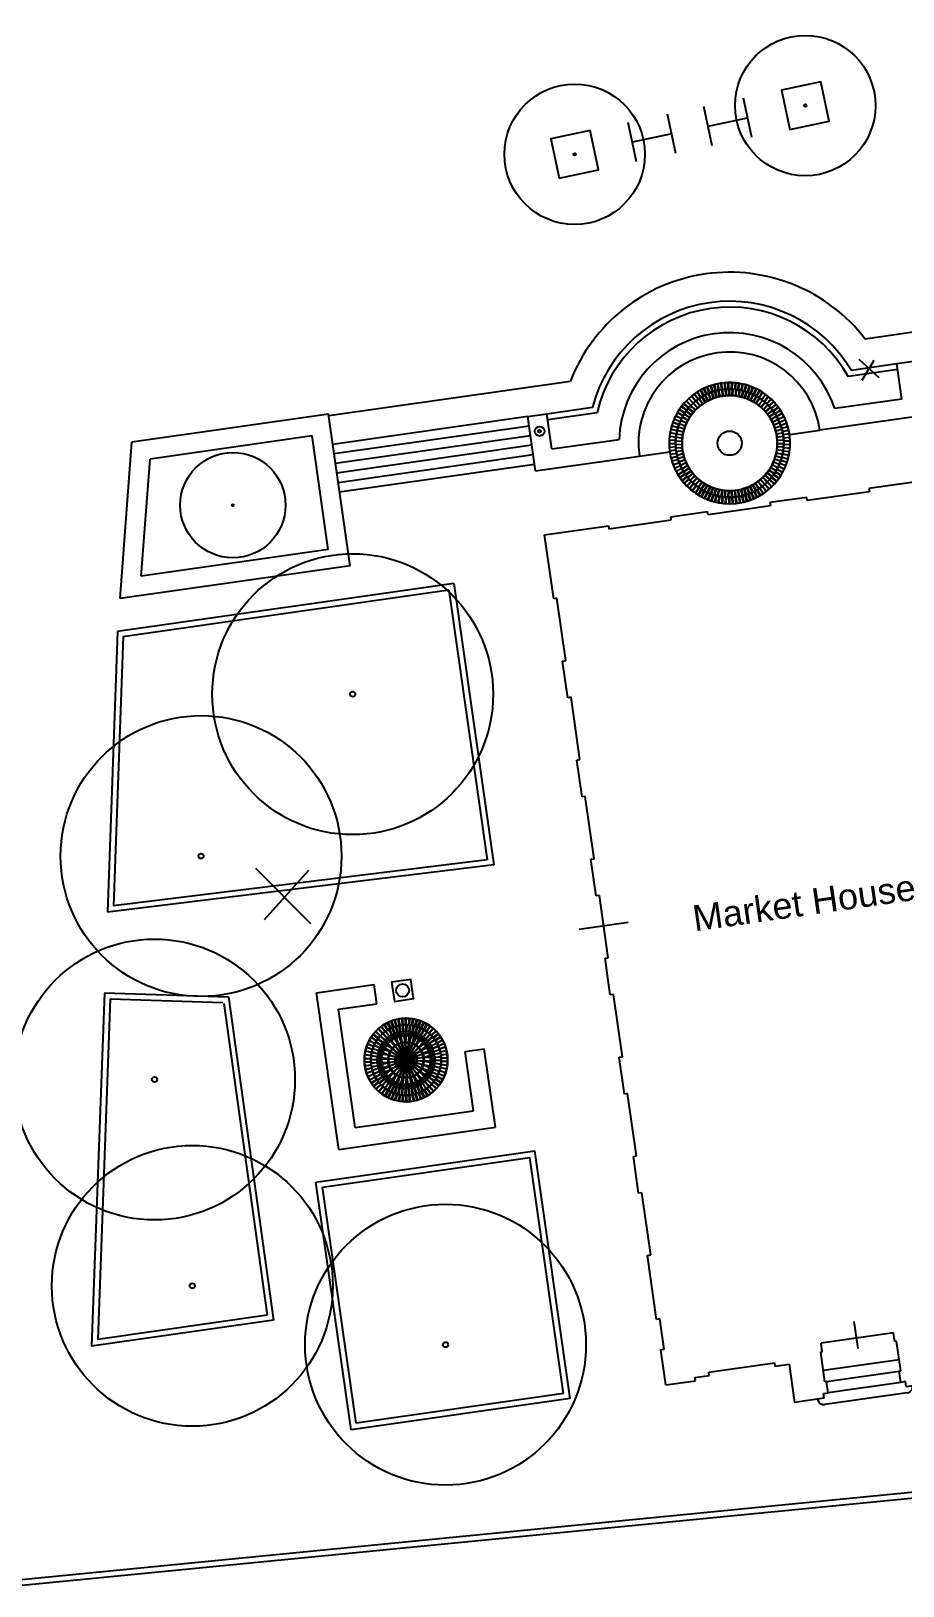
# Model space of a CAD drawing. Extents: x 4 to 262, y -261 to 351.
# Drawn here: x 56.23 to 83.24, y 247.55 to 295.72 of the extents above; entities that cross this region are included whole.
import ezdxf

# ---------------------------------------------------------------- set-up
doc = ezdxf.new("R2010")
doc.units = 0
doc.header["$LTSCALE"] = 0.1
doc.header["$MEASUREMENT"] = 0
doc.layers.get('0').update_dxf_attribs({"color": 102})
for name, color, linetype in [('Cars', 4, 'Continuous'), ('Details', 9, 'Continuous'), ('Edge', 1, 'Continuous'), ('Hatch and Paving', 252, 'Continuous'), ('Poche', 6, 'Continuous'), ('Text', 7, 'Continuous'), ('Trees', 3, 'Continuous')]:
    doc.layers.add(name, color=color, linetype=linetype)
doc.styles.get("Standard").update_dxf_attribs({"font": 'Arial.ttf'})

# ---------------------------------------------------------------- blocks, each defined once
blk = doc.blocks.new('Market House')
at = {"layer": 'Edge'}
for p, q in [((82.689, 200.644), (80.319, 200.644)), ((80.369, 200.294), (82.639, 200.294)), ((82.639, 199.944), (80.369, 199.944)), ((82.789, 199.594), (80.219, 199.594))]:
    blk.add_line(p, q, dxfattribs=at)
for centre, start, end in [((80.219, 199.794), 180, 270), ((82.789, 199.794), 270, 0)]:
    blk.add_arc(centre, 0.2, start, end, dxfattribs=at)
at = {"layer": 'Poche'}
for p, q in [((75.429, 225.494), (75.429, 227.494)), ((75.429, 227.494), (77.429, 227.494)), ((77.429, 227.494), (77.429, 227.394)), ((77.429, 227.394), (79.379, 227.394)), ((79.379, 227.394), (79.379, 227.494)), ((79.379, 227.494), (80.529, 227.494)), ((80.529, 227.394), (80.529, 227.494)), ((82.479, 227.394), (80.529, 227.394)), ((83.629, 227.494), (82.479, 227.494)), ((82.479, 227.494), (82.479, 227.394)), ((83.629, 227.394), (83.629, 227.494)), ((85.579, 227.394), (83.629, 227.394)), ((87.579, 227.494), (85.579, 227.494)), ((85.579, 227.494), (85.579, 227.394)), ((87.579, 225.494), (87.579, 227.494)), ((75.529, 225.494), (75.429, 225.494)), ((75.529, 223.544), (75.529, 225.494)), ((87.479, 225.494), (87.579, 225.494)), ((87.479, 223.544), (87.479, 225.494)), ((75.429, 223.544), (75.529, 223.544)), ((75.429, 222.394), (75.429, 223.544)), ((87.579, 223.544), (87.479, 223.544)), ((87.579, 222.394), (87.579, 223.544)), ((75.529, 222.394), (75.429, 222.394)), ((75.529, 220.444), (75.529, 222.394)), ((87.479, 222.394), (87.579, 222.394)), ((87.479, 220.444), (87.479, 222.394)), ((75.429, 220.444), (75.529, 220.444)), ((75.429, 219.294), (75.429, 220.444)), ((87.579, 220.444), (87.479, 220.444)), ((87.579, 219.294), (87.579, 220.444)), ((75.529, 219.294), (75.429, 219.294)), ((75.529, 217.344), (75.529, 219.294)), ((87.479, 219.294), (87.579, 219.294)), ((87.479, 217.344), (87.479, 219.294)), ((75.429, 217.344), (75.529, 217.344)), ((75.429, 216.194), (75.429, 217.344)), ((87.579, 217.344), (87.479, 217.344)), ((87.579, 216.194), (87.579, 217.344)), ((75.529, 216.194), (75.429, 216.194)), ((75.529, 214.244), (75.529, 216.194)), ((87.479, 216.194), (87.579, 216.194)), ((87.479, 214.244), (87.479, 216.194)), ((76.294, 215.24), (74.763, 215.24)), ((75.429, 214.244), (75.529, 214.244)), ((75.429, 213.094), (75.429, 214.244)), ((87.579, 214.244), (87.479, 214.244)), ((87.579, 213.094), (87.579, 214.244)), ((75.529, 213.094), (75.429, 213.094)), ((75.529, 211.144), (75.529, 213.094)), ((87.479, 213.094), (87.579, 213.094)), ((87.479, 211.144), (87.479, 213.094)), ((75.429, 211.144), (75.529, 211.144)), ((75.429, 209.994), (75.429, 211.144)), ((87.579, 211.144), (87.479, 211.144)), ((87.579, 209.994), (87.579, 211.144)), ((75.529, 209.994), (75.429, 209.994)), ((75.529, 208.044), (75.529, 209.994)), ((87.479, 209.994), (87.579, 209.994)), ((87.479, 208.044), (87.479, 209.994)), ((75.429, 208.044), (75.529, 208.044)), ((75.429, 206.894), (75.429, 208.044)), ((87.579, 208.044), (87.479, 208.044)), ((87.579, 206.894), (87.579, 208.044)), ((75.529, 206.894), (75.429, 206.894)), ((75.529, 204.944), (75.529, 206.894)), ((87.479, 204.944), (87.479, 206.894)), ((87.479, 206.894), (87.579, 206.894)), ((75.429, 202.944), (75.429, 204.944)), ((75.429, 204.944), (75.529, 204.944)), ((87.579, 204.944), (87.479, 204.944)), ((87.579, 202.944), (87.579, 204.944)), ((75.529, 202.944), (75.429, 202.944)), ((75.529, 201.994), (75.529, 202.944)), ((87.479, 201.994), (87.479, 202.944)), ((87.479, 202.944), (87.579, 202.944)), ((75.429, 200.894), (75.429, 201.994)), ((75.429, 201.994), (75.529, 201.994)), ((81.479, 201.172), (81.479, 202.01)), ((87.579, 201.994), (87.479, 201.994)), ((87.579, 200.894), (87.579, 201.994)), ((82.639, 201.494), (80.369, 201.494)), ((80.369, 201.224), (80.369, 201.494)), ((82.639, 201.224), (82.639, 201.494)), ((75.429, 200.894), (76.349, 200.894)), ((76.349, 200.894), (76.349, 200.994)), ((76.349, 200.994), (76.799, 200.994)), ((76.799, 200.994), (76.799, 201.094)), ((76.799, 201.094), (78.849, 201.094)), ((78.849, 201.094), (78.849, 200.994)), ((78.849, 200.994), (79.299, 200.994)), ((79.299, 200.994), (79.299, 199.794)), ((80.319, 200.294), (80.319, 201.224)), ((80.319, 201.224), (80.369, 201.224)), ((82.689, 201.224), (82.639, 201.224)), ((82.689, 200.294), (82.689, 201.224)), ((84.159, 200.994), (83.709, 200.994)), ((83.709, 200.994), (83.709, 199.794)), ((86.209, 201.094), (84.159, 201.094)), ((84.159, 201.094), (84.159, 200.994)), ((86.209, 200.994), (86.209, 201.094)), ((86.659, 200.994), (86.209, 200.994)), ((86.659, 200.894), (86.659, 200.994)), ((87.579, 200.894), (86.659, 200.894)), ((80.219, 199.794), (80.219, 199.944)), ((80.219, 199.944), (80.369, 199.944)), ((80.369, 200.294), (80.319, 200.294)), ((80.369, 199.944), (80.369, 200.294)), ((82.639, 199.944), (82.639, 200.294)), ((82.639, 200.294), (82.689, 200.294)), ((82.789, 199.944), (82.639, 199.944)), ((82.789, 199.794), (82.789, 199.944)), ((80.219, 199.794), (79.299, 199.794)), ((82.789, 199.794), (83.709, 199.794))]:
    blk.add_line(p, q, dxfattribs=at)
at = {"layer": 'Text', "insert": (75.312, 215.475), "char_height": 0.8, "attachment_point": 1}
blk.add_mtext_dynamic_manual_height_columns('\\pi2.9836;Market House', width=12.78844, gutter_width=1, heights=[0], dxfattribs=at)
blk = doc.blocks.new('Tree 1')
for radius in [2.175, 0.04]:
    blk.add_circle((19.781, 19.848), radius)
blk = doc.blocks.new('*U110')
at = {"layer": 'Hatch and Paving'}
blk.add_lwpolyline([(-0.05, 0.1), (-0.044, -0.1), (0.044, -0.1), (0.05, 0.1)], close=True, dxfattribs=at)
blk = doc.blocks.new('*U111')
at = {"layer": 'Poche', "color": 0, "linetype": 'ByBlock', "lineweight": -2, "transparency": 16777216}
for p, rotation in [((122.512, 203.148), 37.89473684210527), ((122.596, 203.209), 34.10526315789472), ((122.685, 203.265), 30.31578947368418), ((122.776, 203.315), 26.52631578947367), ((122.871, 203.358), 22.73684210526314), ((122.968, 203.395), 18.94736842105262), ((123.068, 203.426), 15.15789473684211), ((123.169, 203.449), 11.36842105263158), ((123.272, 203.467), 7.578947368421017), ((123.375, 203.477), 3.789473684210455), ((123.584, 203.477), 356.2105263157895), ((123.687, 203.467), 352.421052631579), ((123.79, 203.449), 348.6315789473684), ((123.891, 203.426), 344.8421052631579), ((123.991, 203.395), 341.0526315789473), ((124.088, 203.358), 337.2631578947368), ((124.183, 203.315), 333.4736842105263), ((124.275, 203.265), 329.6842105263158), ((124.363, 203.209), 325.8947368421052), ((124.447, 203.148), 322.1052631578947), ((122.161, 202.767), 56.8421052631579), ((122.221, 202.852), 53.05263157894738), ((122.286, 202.933), 49.26315789473684), ((122.357, 203.01), 45.47368421052633), ((122.432, 203.082), 41.68421052631579), ((124.527, 203.082), 318.3157894736842), ((124.602, 203.01), 314.5263157894736), ((124.673, 202.933), 310.7368421052631), ((124.738, 202.852), 306.9473684210526), ((124.798, 202.767), 303.1578947368421), ((121.953, 202.292), 75.78947368421052), ((121.982, 202.392), 72), ((122.017, 202.49), 68.21052631578947), ((122.059, 202.585), 64.42105263157893), ((122.107, 202.678), 60.63157894736841), ((124.852, 202.678), 299.3684210526316), ((124.9, 202.585), 295.578947368421), ((124.942, 202.49), 291.7894736842105), ((124.977, 202.392), 287.9999999999999), ((125.006, 202.292), 284.2105263157895), ((121.906, 201.983), 87.15789473684211), ((121.905, 201.879), 90.94736842105263), ((121.91, 201.775), 94.73684210526316), ((121.915, 202.087), 83.36842105263155), ((121.93, 202.19), 79.57894736842104), ((125.029, 202.19), 280.421052631579), ((125.044, 202.087), 276.6315789473684), ((125.049, 201.775), 265.2631578947368), ((125.053, 201.983), 272.8421052631579), ((125.054, 201.879), 269.0526315789474), ((121.922, 201.672), 98.5263157894737), ((121.941, 201.569), 102.3157894736842), ((121.966, 201.468), 106.1052631578947), ((121.999, 201.369), 109.8947368421053), ((122.037, 201.273), 113.6842105263158), ((124.922, 201.273), 246.3157894736842), ((124.961, 201.369), 250.1052631578947), ((124.993, 201.468), 253.8947368421053), ((125.018, 201.569), 257.6842105263157), ((125.037, 201.672), 261.4736842105263), ((122.082, 201.179), 117.4736842105263), ((122.133, 201.088), 121.2631578947368), ((122.19, 201.001), 125.0526315789474), ((122.253, 200.918), 128.8421052631579), ((122.321, 200.839), 132.6315789473684), ((122.394, 200.764), 136.421052631579), ((124.565, 200.764), 223.5789473684211), ((124.638, 200.839), 227.3684210526316), ((124.706, 200.918), 231.1578947368421), ((124.769, 201.001), 234.9473684210526), ((124.826, 201.088), 238.7368421052631), ((124.877, 201.179), 242.5263157894736), ((122.472, 200.695), 140.2105263157895), ((122.554, 200.631), 144), ((122.64, 200.573), 147.7894736842106), ((122.73, 200.52), 151.578947368421), ((122.823, 200.474), 155.3684210526316), ((122.919, 200.433), 159.1578947368421), ((123.018, 200.4), 162.9473684210526), ((123.118, 200.372), 166.7368421052631), ((123.22, 200.352), 170.5263157894737), ((123.324, 200.338), 174.3157894736842), ((123.427, 200.331), 178.105263157895), ((123.532, 200.331), 181.8947368421051), ((123.636, 200.338), 185.6842105263158), ((123.739, 200.352), 189.4736842105263), ((123.841, 200.372), 193.2631578947369), ((123.941, 200.4), 197.0526315789473), ((124.04, 200.433), 200.8421052631579), ((124.136, 200.474), 204.6315789473684), ((124.229, 200.52), 208.4210526315789), ((124.319, 200.573), 212.2105263157895), ((124.405, 200.631), 216), ((124.487, 200.695), 219.7894736842105)]:
    blk.add_blockref('*U110', p, dxfattribs=dict(at, rotation=rotation))
blk.add_blockref('*U110', (123.48, 203.48), dxfattribs=at)
blk = doc.blocks.new('*U112')
at = {"layer": 'Hatch and Paving'}
blk.add_lwpolyline([(-0.045, -0.1), (0.045, -0.1), (0.05, 0.1), (-0.05, 0.1)], close=True, dxfattribs=at)
blk = doc.blocks.new('*U113')
at = {"layer": 'Poche', "color": 0, "linetype": 'ByBlock', "lineweight": -2, "transparency": 16777216}
for p, rotation in [((123.059, 203.63), 13.7142857142857), ((123.163, 203.652), 10.28571428571432), ((123.268, 203.668), 6.857142857142835), ((123.373, 203.677), 3.428571428571427), ((123.586, 203.677), 356.5714285714286), ((123.691, 203.668), 353.1428571428572), ((123.796, 203.652), 349.7142857142858), ((123.9, 203.63), 346.2857142857143), ((122.234, 203.17), 44.57142857142858), ((122.312, 203.242), 41.14285714285716), ((122.394, 203.31), 37.71428571428573), ((122.48, 203.372), 34.28571428571428), ((122.569, 203.429), 30.85714285714288), ((122.662, 203.481), 27.42857142857144), ((122.758, 203.527), 24), ((122.856, 203.567), 20.57142857142859), ((122.956, 203.602), 17.14285714285713), ((124.003, 203.602), 342.8571428571429), ((124.103, 203.567), 339.4285714285714), ((124.201, 203.527), 336.0000000000001), ((124.297, 203.481), 332.5714285714286), ((124.39, 203.429), 329.1428571428572), ((124.479, 203.372), 325.7142857142857), ((124.565, 203.31), 322.2857142857143), ((124.647, 203.242), 318.8571428571429), ((124.725, 203.17), 315.4285714285714), ((121.916, 202.746), 61.71428571428574), ((121.97, 202.838), 58.28571428571433), ((122.028, 202.927), 54.85714285714285), ((122.092, 203.012), 51.42857142857144), ((122.16, 203.093), 48.00000000000001), ((124.799, 203.093), 312), ((124.867, 203.012), 308.5714285714286), ((124.931, 202.927), 305.1428571428571), ((124.989, 202.838), 301.7142857142857), ((125.043, 202.746), 298.2857142857143), ((121.738, 202.248), 78.85714285714288), ((121.762, 202.352), 75.42857142857143), ((121.791, 202.454), 72.00000000000003), ((121.827, 202.554), 68.57142857142858), ((121.869, 202.652), 65.14285714285715), ((125.09, 202.652), 294.8571428571429), ((125.132, 202.554), 291.4285714285715), ((125.168, 202.454), 288.0000000000001), ((125.197, 202.352), 284.5714285714286), ((125.221, 202.248), 281.1428571428571), ((121.705, 201.932), 89.14285714285717), ((121.706, 201.826), 92.5714285714286), ((121.709, 202.038), 85.71428571428572), ((121.721, 202.144), 82.2857142857143), ((125.238, 202.144), 277.7142857142858), ((125.25, 202.038), 274.2857142857143), ((125.253, 201.826), 267.4285714285715), ((125.254, 201.932), 270.8571428571429), ((121.714, 201.72), 96), ((121.728, 201.615), 99.42857142857146), ((121.749, 201.51), 102.8571428571429), ((121.776, 201.408), 106.2857142857143), ((121.809, 201.307), 109.7142857142857), ((125.15, 201.307), 250.2857142857143), ((125.183, 201.408), 253.7142857142858), ((125.21, 201.51), 257.1428571428571), ((125.231, 201.615), 260.5714285714286), ((125.245, 201.72), 264), ((121.847, 201.208), 113.1428571428572), ((121.892, 201.111), 116.5714285714286), ((121.942, 201.018), 120), ((121.998, 200.928), 123.4285714285714), ((122.059, 200.841), 126.8571428571429), ((122.125, 200.758), 130.2857142857143), ((124.834, 200.758), 229.7142857142858), ((124.9, 200.841), 233.1428571428572), ((124.961, 200.928), 236.5714285714286), ((125.017, 201.018), 240), ((125.067, 201.111), 243.4285714285714), ((125.112, 201.208), 246.8571428571429), ((122.197, 200.679), 133.7142857142858), ((122.272, 200.604), 137.1428571428571), ((122.352, 200.534), 140.5714285714286), ((122.436, 200.469), 144), ((122.524, 200.41), 147.4285714285714), ((122.615, 200.355), 150.8571428571429), ((122.709, 200.306), 154.2857142857143), ((122.806, 200.263), 157.7142857142858), ((124.153, 200.263), 202.2857142857143), ((124.25, 200.306), 205.7142857142857), ((124.344, 200.355), 209.1428571428571), ((124.435, 200.41), 212.5714285714286), ((124.523, 200.469), 216), ((124.607, 200.534), 219.4285714285714), ((124.687, 200.604), 222.8571428571429), ((124.762, 200.679), 226.2857142857142), ((122.906, 200.226), 161.1428571428572), ((123.007, 200.194), 164.5714285714286), ((123.11, 200.169), 168.0000000000001), ((123.215, 200.15), 171.4285714285715), ((123.32, 200.138), 174.8571428571429), ((123.426, 200.131), 178.2857142857144), ((123.533, 200.131), 181.7142857142858), ((123.639, 200.138), 185.1428571428571), ((123.744, 200.15), 188.5714285714284), ((123.849, 200.169), 192), ((123.952, 200.194), 195.4285714285714), ((124.053, 200.226), 198.8571428571428)]:
    blk.add_blockref('*U112', p, dxfattribs=dict(at, rotation=rotation))
blk.add_blockref('*U112', (123.48, 203.68), dxfattribs=at)
blk = doc.blocks.new('Trash Can 1')
at = {"layer": 'Edge'}
blk.add_lwpolyline([(104.689, 206.385), (105.289, 206.385), (105.289, 206.985), (104.689, 206.985)], close=True, dxfattribs=at)
blk.add_circle((104.989, 206.685), 0.2, dxfattribs=at)
blk = doc.blocks.new('*U114')
at = {"layer": 'Hatch and Paving'}
blk.add_lwpolyline([(-0.042, -0.1), (0.042, -0.1), (0.05, 0.1), (-0.05, 0.1)], close=True, dxfattribs=at)
blk = doc.blocks.new('*U115')
at = {"layer": 'Poche', "color": 0, "linetype": 'ByBlock', "lineweight": -2, "transparency": 16777216}
for p, rotation in [((135.686, 220.519), 20.57142857142858), ((135.788, 220.552), 15.42857142857141), ((135.892, 220.576), 10.28571428571428), ((135.998, 220.591), 5.142857142857048), ((136.211, 220.591), 354.8571428571429), ((136.317, 220.576), 349.7142857142858), ((136.421, 220.552), 344.5714285714286), ((136.523, 220.519), 339.4285714285714), ((135.111, 220.061), 56.57142857142858), ((135.174, 220.147), 51.42857142857143), ((135.244, 220.228), 46.2857142857143), ((135.322, 220.302), 41.14285714285715), ((135.405, 220.368), 35.99999999999999), ((135.494, 220.427), 30.85714285714286), ((135.588, 220.478), 25.7142857142857), ((136.621, 220.478), 334.2857142857144), ((136.715, 220.427), 329.1428571428572), ((136.804, 220.368), 324.0000000000001), ((136.887, 220.302), 318.8571428571429), ((136.965, 220.228), 313.7142857142858), ((137.035, 220.147), 308.5714285714286), ((137.098, 220.061), 303.4285714285714), ((134.944, 219.67), 77.14285714285715), ((134.973, 219.773), 72), ((135.01, 219.873), 66.85714285714285), ((135.057, 219.969), 61.71428571428572), ((137.152, 219.969), 298.2857142857143), ((137.199, 219.873), 293.1428571428572), ((137.236, 219.773), 288.0000000000001), ((137.265, 219.67), 282.8571428571429), ((134.916, 219.459), 87.42857142857143), ((134.916, 219.352), 92.57142857142857), ((134.925, 219.565), 82.28571428571429), ((134.925, 219.246), 97.7142857142857), ((134.944, 219.141), 102.8571428571429), ((137.265, 219.141), 257.1428571428571), ((137.284, 219.565), 277.7142857142857), ((137.284, 219.246), 262.2857142857143), ((137.293, 219.459), 272.5714285714286), ((137.293, 219.352), 267.4285714285715), ((134.973, 219.038), 108), ((135.01, 218.938), 113.1428571428572), ((135.057, 218.841), 118.2857142857143), ((135.111, 218.75), 123.4285714285714), ((135.174, 218.663), 128.5714285714286), ((135.244, 218.583), 133.7142857142858), ((136.965, 218.583), 226.2857142857143), ((137.035, 218.663), 231.4285714285714), ((137.098, 218.75), 236.5714285714286), ((137.152, 218.841), 241.7142857142857), ((137.199, 218.938), 246.8571428571429), ((137.236, 219.038), 252.0000000000001), ((135.322, 218.509), 138.8571428571429), ((135.405, 218.443), 144), ((135.494, 218.384), 149.1428571428571), ((135.588, 218.333), 154.2857142857143), ((135.686, 218.291), 159.4285714285714), ((135.788, 218.258), 164.5714285714286), ((135.892, 218.234), 169.7142857142858), ((135.998, 218.22), 174.8571428571429), ((136.105, 218.215), 180), ((136.211, 218.22), 185.1428571428571), ((136.317, 218.234), 190.2857142857143), ((136.421, 218.258), 195.4285714285714), ((136.523, 218.291), 200.5714285714286), ((136.621, 218.333), 205.7142857142858), ((136.715, 218.384), 210.8571428571428), ((136.804, 218.443), 216), ((136.887, 218.509), 221.1428571428572)]:
    blk.add_blockref('*U114', p, dxfattribs=dict(at, rotation=rotation))
blk.add_blockref('*U114', (136.105, 220.595), dxfattribs=at)
blk = doc.blocks.new('*U116')
at = {"layer": 'Hatch and Paving'}
blk.add_lwpolyline([(-0.041, -0.1), (0.041, -0.1), (0.05, 0.1), (-0.05, 0.1)], close=True, dxfattribs=at)
blk = doc.blocks.new('*U117')
at = {"layer": 'Poche', "color": 0, "linetype": 'ByBlock', "lineweight": -2, "transparency": 16777216}
for p, rotation in [((135.369, 220.068), 48.00000000000002), ((135.442, 220.141), 42.00000000000001), ((135.523, 220.206), 35.99999999999999), ((135.61, 220.263), 30), ((135.702, 220.31), 24), ((135.799, 220.347), 17.99999999999999), ((135.899, 220.374), 11.99999999999999), ((136.001, 220.39), 5.999999999999965), ((136.208, 220.39), 354.0000000000001), ((136.31, 220.374), 348.0000000000001), ((136.41, 220.347), 342.0000000000001), ((136.507, 220.31), 336.0000000000001), ((136.6, 220.263), 330.0000000000001), ((136.686, 220.206), 324.0000000000001), ((136.767, 220.141), 318), ((136.84, 220.068), 312), ((135.136, 219.611), 78), ((135.163, 219.711), 72), ((135.2, 219.808), 66.00000000000001), ((135.247, 219.9), 60.00000000000001), ((135.304, 219.987), 54), ((136.905, 219.987), 306.0000000000001), ((136.962, 219.9), 300.0000000000001), ((137.009, 219.808), 294), ((137.046, 219.711), 288), ((137.073, 219.611), 282), ((135.12, 219.509), 84.00000000000003), ((135.115, 219.405), 90), ((135.12, 219.302), 96), ((135.136, 219.2), 102), ((135.163, 219.099), 108), ((137.046, 219.099), 252), ((137.073, 219.2), 258.0000000000001), ((137.089, 219.509), 276.0000000000001), ((137.089, 219.302), 264), ((137.095, 219.405), 270), ((135.2, 219.003), 114), ((135.247, 218.91), 120), ((135.304, 218.823), 126), ((135.369, 218.743), 132), ((135.442, 218.67), 138), ((135.523, 218.604), 144), ((136.686, 218.604), 216), ((136.767, 218.67), 222.0000000000001), ((136.84, 218.743), 228), ((136.905, 218.823), 234), ((136.962, 218.91), 240), ((137.009, 219.003), 246), ((135.61, 218.548), 150), ((135.702, 218.501), 156), ((135.799, 218.464), 162.0000000000001), ((135.899, 218.437), 168), ((136.001, 218.421), 174), ((136.105, 218.415), 180), ((136.208, 218.421), 186), ((136.31, 218.437), 192), ((136.41, 218.464), 198), ((136.507, 218.501), 204), ((136.6, 218.548), 210)]:
    blk.add_blockref('*U116', p, dxfattribs=dict(at, rotation=rotation))
blk.add_blockref('*U116', (136.105, 220.395), dxfattribs=at)
blk = doc.blocks.new('*U118')
at = {"layer": 'Hatch and Paving'}
for points in [[(-0.05, 0.16), (-0.05, 0.1), (0.05, 0.1), (0.05, 0.16)], [(-0.05, 0.1), (-0.05, 0.04), (0.05, 0.04), (0.05, 0.1)], [(-0.05, -0.16), (0.05, -0.16), (0.05, 0.04), (-0.05, 0.04)]]:
    blk.add_lwpolyline(points, close=True, dxfattribs=at)
blk = doc.blocks.new('*U119')
at = {"layer": 'Poche', "color": 0, "linetype": 'ByBlock', "lineweight": -2, "transparency": 16777216}
for p, rotation in [((135.683, 219.985), 36.00000000000001), ((135.813, 220.06), 24.00000000000002), ((135.955, 220.106), 11.99999999999999), ((136.254, 220.106), 348.0000000000001), ((136.396, 220.06), 336.0000000000001), ((136.526, 219.985), 324.0000000000001), ((135.423, 219.627), 72.00000000000003), ((135.484, 219.764), 60.00000000000002), ((135.572, 219.885), 48.00000000000002), ((136.637, 219.885), 312), ((136.725, 219.764), 300.0000000000001), ((136.786, 219.627), 288), ((135.392, 219.48), 84.00000000000003), ((135.392, 219.33), 96), ((135.423, 219.184), 108), ((135.484, 219.047), 120), ((136.725, 219.047), 240), ((136.786, 219.184), 252), ((136.817, 219.48), 276.0000000000001), ((136.817, 219.33), 264.0000000000001), ((135.572, 218.926), 132), ((135.683, 218.825), 144), ((135.813, 218.751), 156), ((135.955, 218.704), 168), ((136.105, 218.689), 180), ((136.254, 218.704), 192), ((136.396, 218.751), 204), ((136.526, 218.825), 216), ((136.637, 218.926), 228)]:
    blk.add_blockref('*U118', p, dxfattribs=dict(at, rotation=rotation))
blk.add_blockref('*U118', (136.105, 220.122), dxfattribs=at)
blk = doc.blocks.new('*U120')
at = {"layer": 'Hatch and Paving'}
for p, q in [((-0.027, 0.145), (-0.033, -0.143)), ((-0.027, 0.145), (0.033, 0.138)), ((0.033, 0.138), (-0.021, -0.145)), ((-0.021, -0.145), (-0.033, -0.143))]:
    blk.add_line(p, q, dxfattribs=at)
blk = doc.blocks.new('*U121')
at = {"layer": 'Poche', "color": 0, "linetype": 'ByBlock', "lineweight": -2, "transparency": 16777216}
for p, rotation in [((135.747, 220.049), 35.99999999999997), ((135.889, 220.109), 23.99999999999997), ((136.04, 220.138), 11.99999999999999), ((136.343, 220.101), 348), ((136.483, 220.037), 336), ((135.437, 219.716), 71.99999999999997), ((135.516, 219.848), 59.99999999999999), ((135.621, 219.96), 47.99999999999996), ((136.606, 219.944), 324.0000000000001), ((136.707, 219.828), 312), ((136.782, 219.694), 300.0000000000001), ((135.369, 219.417), 95.99999999999999), ((135.382, 219.264), 108), ((135.387, 219.57), 83.99999999999997), ((135.427, 219.117), 120), ((136.772, 219.095), 251.9999999999999), ((136.822, 219.241), 264), ((136.827, 219.547), 287.9999999999999), ((136.84, 219.393), 275.9999999999999), ((135.502, 218.983), 132), ((135.603, 218.867), 144), ((135.726, 218.774), 156), ((135.866, 218.709), 168), ((136.016, 218.675), 180), ((136.169, 218.672), 192), ((136.32, 218.702), 204), ((136.462, 218.762), 215.9999999999999), ((136.588, 218.85), 228), ((136.693, 218.963), 239.9999999999999)]:
    blk.add_blockref('*U120', p, dxfattribs=dict(at, rotation=rotation))
blk.add_blockref('*U120', (136.193, 220.136), dxfattribs=at)
blk = doc.blocks.new('*U122')
at = {"layer": 'Hatch and Paving'}
blk.add_lwpolyline([(-0.031, -0.1), (0.031, -0.1), (0.05, 0.1), (-0.05, 0.1)], close=True, dxfattribs=at)
blk = doc.blocks.new('*U123')
at = {"layer": 'Poche', "color": 0, "linetype": 'ByBlock', "lineweight": -2, "transparency": 16777216}
for p, rotation in [((135.723, 219.625), 60.00000000000001), ((135.778, 219.7), 48.00000000000002), ((135.846, 219.761), 35.99999999999999), ((135.926, 219.807), 24), ((136.013, 219.836), 11.99999999999999), ((136.196, 219.836), 348), ((136.283, 219.807), 336), ((136.363, 219.761), 324.0000000000001), ((136.431, 219.7), 312), ((136.486, 219.625), 300.0000000000001), ((135.667, 219.451), 84.00000000000003), ((135.667, 219.359), 96), ((135.686, 219.541), 72), ((135.686, 219.269), 108), ((135.723, 219.185), 120), ((135.778, 219.111), 132), ((135.846, 219.049), 144), ((136.363, 219.049), 216), ((136.431, 219.111), 228), ((136.486, 219.185), 240), ((136.523, 219.541), 288), ((136.523, 219.269), 252), ((136.542, 219.451), 275.9999999999999), ((136.542, 219.359), 264), ((135.926, 219.003), 156), ((136.013, 218.975), 168.0000000000001), ((136.105, 218.965), 180), ((136.196, 218.975), 192), ((136.283, 219.003), 204)]:
    blk.add_blockref('*U122', p, dxfattribs=dict(at, rotation=rotation))
blk.add_blockref('*U122', (136.105, 219.845), dxfattribs=at)
blk = doc.blocks.new('*U124')
at = {"layer": 'Hatch and Paving'}
blk.add_lwpolyline([(-0.022, -0.045), (0.022, -0.045), (0.03, 0.045), (-0.03, 0.045)], close=True, dxfattribs=at)
blk = doc.blocks.new('*U125')
at = {"layer": 'Poche', "color": 0, "linetype": 'ByBlock', "lineweight": -2, "transparency": 16777216}
for p, rotation in [((135.891, 219.609), 46.45161290322579), ((135.936, 219.647), 34.83870967741935), ((135.988, 219.676), 23.22580645161291), ((136.045, 219.694), 11.61290322580642), ((136.164, 219.694), 348.3870967741936), ((136.221, 219.676), 336.7741935483871), ((136.273, 219.647), 325.1612903225807), ((136.318, 219.609), 313.5483870967742), ((135.81, 219.39), 92.90322580645159), ((135.813, 219.45), 81.29032258064515), ((135.819, 219.331), 104.5161290322581), ((135.828, 219.508), 69.6774193548387), ((135.84, 219.275), 116.1290322580645), ((135.854, 219.561), 58.06451612903225), ((135.871, 219.225), 127.741935483871), ((135.912, 219.182), 139.3548387096774), ((135.961, 219.147), 150.9677419354839), ((136.016, 219.124), 162.5806451612903), ((136.075, 219.112), 174.1935483870969), ((136.134, 219.112), 185.8064516129031), ((136.193, 219.124), 197.4193548387097), ((136.248, 219.147), 209.0322580645162), ((136.297, 219.182), 220.6451612903226), ((136.338, 219.225), 232.2580645161291), ((136.355, 219.561), 301.9354838709677), ((136.369, 219.275), 243.8709677419355), ((136.381, 219.508), 290.3225806451613), ((136.39, 219.331), 255.483870967742), ((136.396, 219.45), 278.7096774193548), ((136.399, 219.39), 267.0967741935484)]:
    blk.add_blockref('*U124', p, dxfattribs=dict(at, rotation=rotation))
blk.add_blockref('*U124', (136.105, 219.7), dxfattribs=at)
blk = doc.blocks.new('*U126')
at = {"layer": 'Hatch and Paving'}
for p, q in [((-0.003, -0.109), (-0.022, 0.109)), ((0.022, 0.109), (-0.022, 0.109)), ((0.003, -0.109), (0.022, 0.109)), ((-0.003, -0.109), (0.003, -0.109))]:
    blk.add_line(p, q, dxfattribs=at)
blk = doc.blocks.new('*U127')
at = {"layer": 'Poche', "color": 0, "linetype": 'ByBlock', "lineweight": -2, "transparency": 16777216}
for p, rotation in [((136.048, 219.533), 24), ((136.075, 219.542), 11.99999999999996), ((136.134, 219.542), 348), ((136.161, 219.533), 336), ((135.966, 219.42), 84.00000000000003), ((135.966, 219.391), 96), ((135.972, 219.448), 72), ((135.972, 219.362), 108), ((135.984, 219.475), 60.00000000000001), ((135.984, 219.336), 120), ((136.001, 219.499), 48.00000000000002), ((136.001, 219.312), 132), ((136.022, 219.518), 35.99999999999999), ((136.022, 219.292), 144), ((136.048, 219.278), 156.0000000000001), ((136.075, 219.269), 168.0000000000001), ((136.105, 219.266), 180), ((136.134, 219.269), 192), ((136.161, 219.278), 204), ((136.187, 219.518), 324), ((136.187, 219.292), 216), ((136.208, 219.499), 312), ((136.208, 219.312), 228.0000000000001), ((136.225, 219.475), 300.0000000000001), ((136.225, 219.336), 240), ((136.237, 219.448), 288), ((136.237, 219.362), 252), ((136.243, 219.42), 275.9999999999999), ((136.243, 219.391), 264)]:
    blk.add_blockref('*U126', p, dxfattribs=dict(at, rotation=rotation))
blk.add_blockref('*U126', (136.105, 219.545), dxfattribs=at)

msp = doc.modelspace()

# ---------------------------------------------------------------- linework, layer by layer
at = {"layer": 'Cars'}
for p, q in [((83.646, 285.493), (83.052, 285.408)), ((83.207, 284.319), (83.052, 285.408)), ((83.207, 284.319), (81.125, 284.022)), ((65.445, 283.854), (59.356, 282.985)), ((66.116, 279.152), (65.445, 283.854)), ((71.618, 283.776), (72.212, 283.861)), ((71.66, 283.479), (71.618, 283.776)), ((72.367, 282.772), (72.212, 283.861)), ((83.886, 283.81), (80.669, 283.351)), ((71.858, 282.093), (71.66, 283.479)), ((58.988, 278.135), (59.356, 282.985)), ((64.935, 283.176), (59.918, 282.459)), ((65.437, 279.661), (64.935, 283.176)), ((72.367, 282.772), (74.449, 283.069)), ((59.643, 278.834), (59.918, 282.459)), ((71.858, 282.093), (75.075, 282.552)), ((65.437, 279.661), (59.643, 278.834)), ((66.116, 279.152), (58.988, 278.135))]:
    msp.add_line(p, q, dxfattribs=at)
for radius, start, end in [(3.425, 18.2125, 178.0339), (2.825, 8.1232, 188.1232)]:
    msp.add_arc((77.872, 282.951), radius, start, end, dxfattribs=at)
at = {"layer": 'Details'}
for p, q in [((77.334, 292.162), (77.076, 293.385)), ((78.557, 292.42), (78.299, 293.643)), ((74.986, 291.666), (74.728, 292.889)), ((76.209, 291.924), (75.951, 293.147)), ((77.205, 292.773), (78.428, 293.031)), ((76.08, 292.535), (74.857, 292.277)), ((86.373, 286.791), (82.071, 286.177)), ((83.077, 285.23), (81.549, 285.012)), ((65.452, 283.805), (72.938, 284.873)), ((71.618, 283.776), (65.579, 282.914)), ((72.237, 283.682), (73.765, 283.901)), ((69.326, 278.6), (58.911, 277.113)), ((69.173, 278.396), (59.079, 276.956)), ((69.173, 278.396), (70.365, 270.045)), ((69.326, 278.6), (70.569, 269.888)), ((58.911, 277.113), (58.595, 268.419)), ((59.085, 276.962), (58.782, 268.624)), ((70.569, 269.888), (58.595, 268.419)), ((70.365, 270.045), (58.782, 268.624)), ((58.504, 265.921), (58.107, 254.978)), ((58.504, 265.921), (62.352, 265.799)), ((58.678, 265.735), (58.295, 255.187)), ((58.678, 265.735), (62.167, 265.625)), ((62.199, 265.596), (63.541, 255.935)), ((62.352, 265.799), (63.743, 255.783)), ((65.053, 260.06), (71.834, 261.028)), ((65.256, 259.908), (71.681, 260.825)), ((72.726, 253.509), (71.681, 260.825)), ((72.929, 253.356), (71.834, 261.028)), ((66.148, 252.388), (65.053, 260.06)), ((66.301, 252.592), (65.256, 259.908)), ((63.743, 255.783), (58.107, 254.978)), ((63.541, 255.935), (58.295, 255.187)), ((72.929, 253.356), (66.148, 252.388)), ((72.726, 253.509), (66.301, 252.592)), ((88.585, 250.943), (55.836, 247.731))]:
    msp.add_line(p, q, dxfattribs=at)
msp.add_lwpolyline([(76.016, 282.686, 0.414214), (78.137, 281.095, 0.414214), (79.728, 283.216)], format="xyb", dxfattribs=at)
for centre, radius in [((71.985, 283.323), 0.15), ((67.846, 263.843), 1.29)]:
    msp.add_circle(centre, radius, dxfattribs=at)
for radius, start, end in [(5.295, 37.5314, 158.7149), (4.215, 29.2613, 166.9851)]:
    msp.add_arc((77.872, 282.951), radius, start, end, dxfattribs=at)
at = {"layer": 'Edge'}
for p, q in [((83.052, 285.408), (81.644, 285.207)), ((72.212, 283.861), (73.619, 284.062)), ((71.66, 283.479), (65.621, 282.617)), ((79.728, 283.216), (80.669, 283.351)), ((71.702, 283.182), (65.664, 282.32)), ((71.745, 282.885), (65.706, 282.023)), ((71.787, 282.588), (65.748, 281.726)), ((71.83, 282.291), (65.791, 281.429)), ((75.075, 282.552), (76.016, 282.686)), ((65.075, 265.922), (66.857, 266.177)), ((65.767, 261.071), (65.075, 265.922)), ((66.941, 265.583), (66.857, 266.177)), ((65.754, 265.413), (66.941, 265.583)), ((66.276, 261.75), (65.754, 265.413)), ((69.678, 264.104), (70.272, 264.189)), ((69.939, 262.273), (69.678, 264.104)), ((70.618, 261.764), (70.272, 264.189)), ((66.276, 261.75), (69.939, 262.273)), ((65.767, 261.071), (70.618, 261.764)), ((88.581, 250.762), (55.854, 247.552))]:
    msp.add_line(p, q, dxfattribs=at)
for points in [[(79.731, 292.668), (80.954, 292.926), (80.696, 294.149), (79.473, 293.891)], [(72.589, 291.159), (73.812, 291.418), (73.554, 292.641), (72.331, 292.382)]]:
    msp.add_lwpolyline(points, close=True, dxfattribs=at)
for radius, start, end in [(4.395, 30.8789, 165.3674), (1.875, 8.1232, 188.1232)]:
    msp.add_arc((77.872, 282.951), radius, start, end, dxfattribs=at)
at = {"layer": 'Hatch and Paving'}
for points in [[(79.53, 283.188, 2.414214), (78.109, 281.293, 0.414214)], [(79.332, 283.16, 2.414214), (78.08, 281.491, 0.414214)]]:
    msp.add_lwpolyline(points, format="xyb", close=True, dxfattribs=at)
for centre, radius in [((77.872, 282.951), 0.375), ((67.846, 263.843), 1.09), ((67.846, 263.843), 0.89), ((67.846, 263.843), 0.54), ((67.846, 263.843), 0.34), ((67.846, 263.843), 0.25)]:
    msp.add_circle(centre, radius, dxfattribs=at)
at = {"layer": 'Poche'}
for p, q in [((82.508, 284.98), (81.883, 285.54)), ((82.338, 285.511), (81.965, 284.892)), ((63.179, 269.781), (64.885, 268.076)), ((63.46, 268.197), (64.84, 269.72))]:
    msp.add_line(p, q, dxfattribs=at)
msp.add_circle((71.985, 283.323), 0.045, dxfattribs=at)

# ---------------------------------------------------------------- block references
for name, p, rotation in [('*U113', (171.583, 500.279), 188.1231742661418), ('*U111', (171.583, 500.279), 188.1231742661418), ('Market House', (29.613, 44.243), 8.123174266141714), ('Trash Can 1', (-6.991, 46.553), 8.123174266140799), ('*U115', (171.583, 500.279), 188.1231742661418), ('*U117', (171.583, 500.279), 188.1231742661418), ('*U121', (171.583, 500.279), 188.1231742661418), ('*U119', (171.583, 500.279), 188.1231742661418), ('*U123', (171.583, 500.279), 188.1231742661418), ('*U125', (171.583, 500.279), 188.1231742661418), ('*U127', (171.583, 500.279), 188.1231742661418)]:
    msp.add_blockref(name, p, dxfattribs=dict(at, rotation=rotation))
at = {"layer": 'Trees', "rotation": 86.37897184011734}
for p in [(98.773, 272.414), (91.63, 270.905)]:
    msp.add_blockref('Tree 1', p, dxfattribs=at)
for p, xscale, yscale, zscale in [((76.403, 265.286), 0.7500000000000003, 0.7500000000000003, 0.7500000000000003), ((103.313, 233.184), 2, 2, 2), ((98.616, 228.171), 2, 2, 2), ((97.175, 221.248), 2, 2, 2), ((98.345, 214.858), 2, 2, 2), ((106.189, 213.034), 2, 2, 2)]:
    msp.add_blockref('Tree 1', p, dxfattribs=dict(at, xscale=xscale, yscale=yscale, zscale=zscale))

doc.saveas('drawing.dxf')
